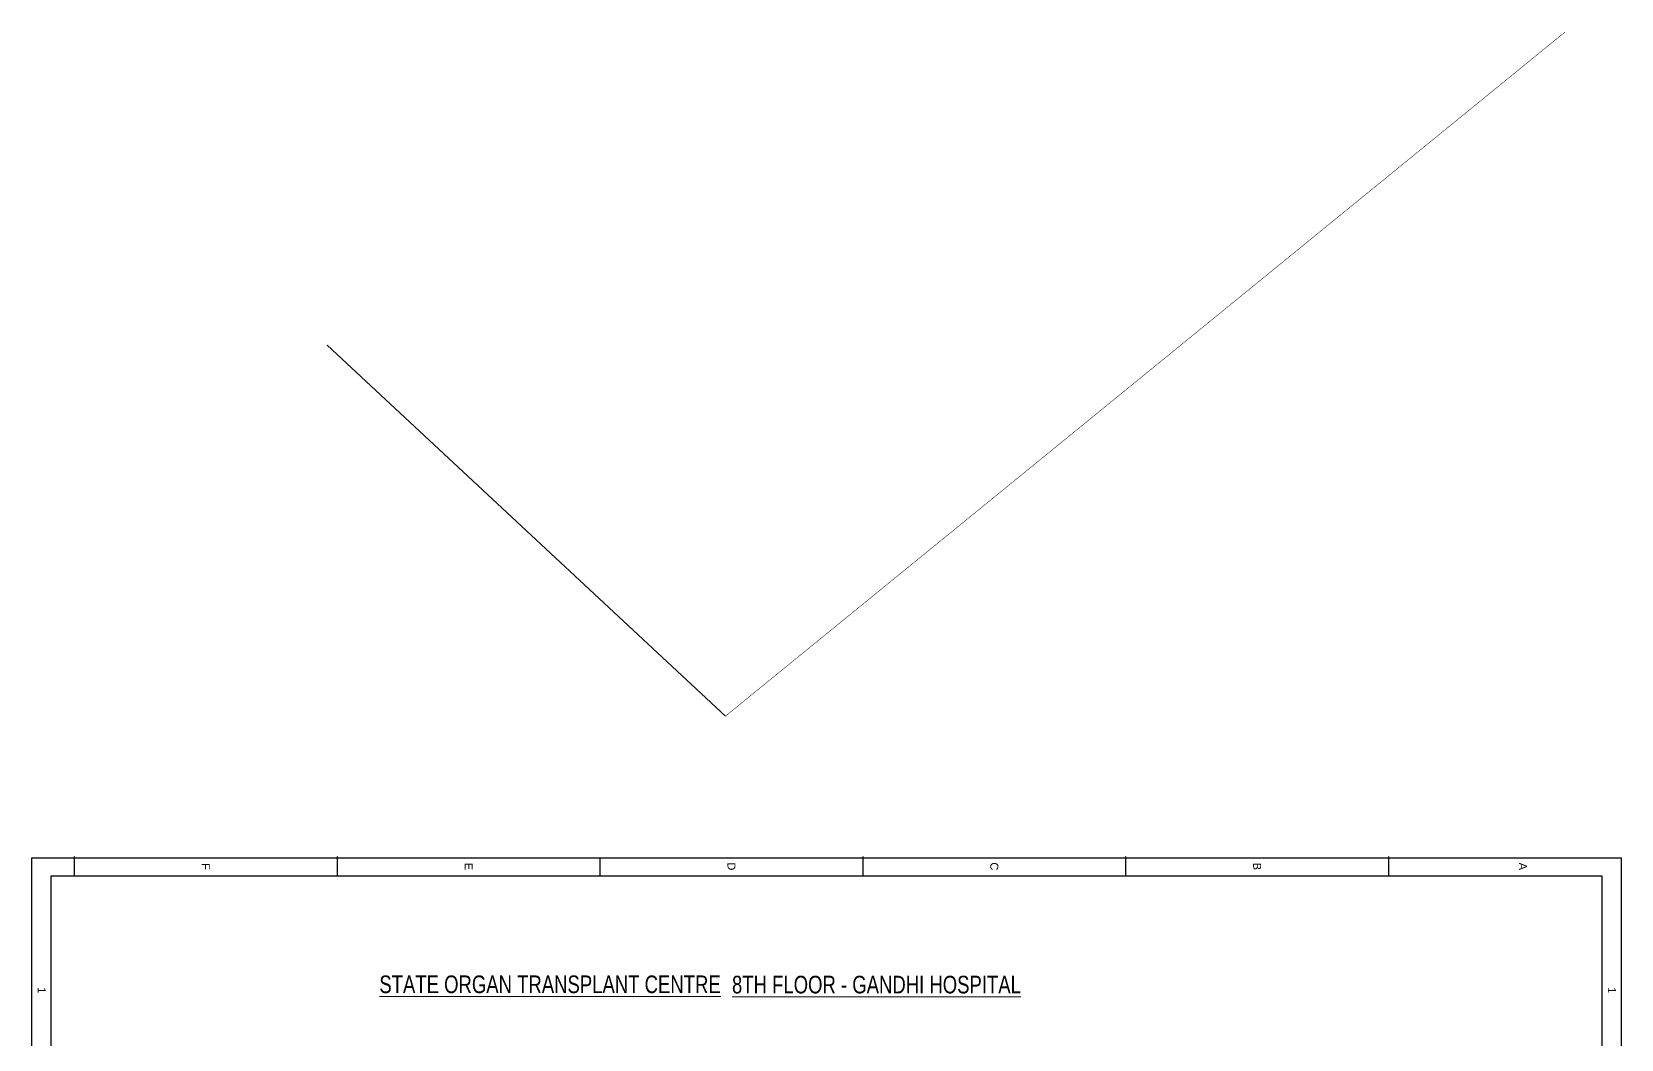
# Model space of a CAD drawing. Extents: x 11598203 to 11995143, y -3849975 to -3698974.
# Drawn here: x 11914155 to 11995143, y -3750324 to -3698974 of the extents above; entities that cross this region are included whole.
import ezdxf
from ezdxf.enums import TextEntityAlignment as Align

# ---------------------------------------------------------------- set-up
doc = ezdxf.new("R2010")
doc.units = 0
doc.header["$MEASUREMENT"] = 0
doc.layers.get('0').update_dxf_attribs({"linetype": 'CONTINUOUS'})
doc.styles.add('ARIAL', font='arial.ttf', dxfattribs={"width": 0.75})
doc.styles.add('ROMANS', font='arial.ttf')

msp = doc.modelspace()

# ---------------------------------------------------------------- linework, layer by layer
at = {"color": 3, "lineweight": 25, "ltscale": 500}
msp.add_line((11929197.5, -3714950), (11949506.5, -3733850), dxfattribs=at)
at = {"color": 7, "lineweight": 25}
for p, q in [((11914154.8, -3849974.7), (11914154.8, -3741077)), ((11914154.8, -3741077), (11995142.5, -3741077)), ((11995142.5, -3741077), (11995142.5, -3849974.7))]:
    msp.add_line(p, q, dxfattribs=at)
at = {"color": 0, "lineweight": 25}
for p, q in [((11916315.1, -3741011.4), (11916315.1, -3741995.3)), ((11929707.5, -3741011.4), (11929707.5, -3741995.3)), ((11943099.9, -3741077), (11943099.9, -3741995.3)), ((11956492.3, -3741011.4), (11956492.3, -3741995.3)), ((11969884.7, -3741011.4), (11969884.7, -3741995.3)), ((11983277.1, -3741011.4), (11983277.1, -3741995.3))]:
    msp.add_line(p, q, dxfattribs=at)
at = {"lineweight": 25}
for p, q in [((11915138.7, -3848990.8), (11915138.7, -3741995.3)), ((11915138.7, -3741995.3), (11994158.6, -3741995.3)), ((11994158.6, -3741995.3), (11994158.6, -3848990.8))]:
    msp.add_line(p, q, dxfattribs=at)
at = {"color": 3, "lineweight": 30, "ltscale": 500, "const_width": 25}
msp.add_lwpolyline([(11949506.5, -3733850), (11992280.5, -3698986)], dxfattribs=at)

# ---------------------------------------------------------------- texts
at = {"color": 0, "lineweight": 20, "style": 'ROMANS', "width": 1}
for s, p in [('F', (11923021.9, -3741513.7)), ('E', (11936414.3, -3741513.7)), ('D', (11949806.7, -3741513.7)), ('C', (11963199.1, -3741513.7)), ('B', (11976591.5, -3741513.7)), ('A', (11990133.7, -3741513.7)), ('1', (11914661.6, -3747828.6))]:
    msp.add_text(s, height=407.8, rotation=270, dxfattribs=at).set_placement(p, align=Align.MIDDLE)
at = {"color": 170, "lineweight": 20, "style": 'ARIAL', "width": 0.75}
for s, p in [('%%USTATE ORGAN TRANSPLANT CENTRE', (11931864.6, -3747974.6)), ('%%U8TH FLOOR - GANDHI HOSPITAL', (11949833.7, -3747989.2))]:
    msp.add_text(s, height=900, rotation=0.000049, dxfattribs=at).set_placement(p)
at = {"color": 7, "lineweight": 20, "style": 'ROMANS', "width": 1}
msp.add_text('1', height=407.8, rotation=270, dxfattribs=at).set_placement((11994665.3, -3747828.6), align=Align.MIDDLE)

doc.saveas('drawing.dxf')
